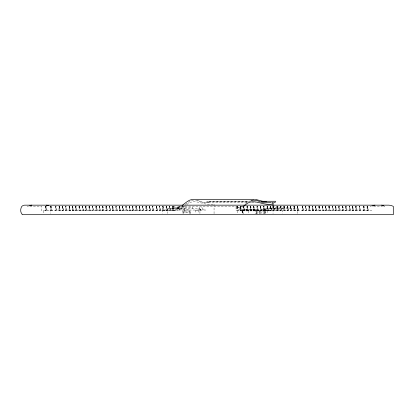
<?xml version="1.0" encoding="UTF-8"?>
<svg xmlns="http://www.w3.org/2000/svg" width="414" height="414" viewBox="0 0 414 414"><rect width="100%" height="100%" fill="white"/><g stroke="black" fill="none" stroke-linecap="round" stroke-linejoin="round"><path stroke-width="0.31" stroke-dasharray="2.07 1.55" d="M177.078 207.259L178.527 207.424L177.803 208.744L177.078 208.63L177.078 207.259L176.369 207.259L178.527 207.424A13.558 10.521 -90 0 0 183.443 205.996M46.942 210.804L45.721 206.182L46.026 206.188L47.212 210.804M51.983 210.804L50.839 206.363L49.67 205.908M56.925 210.804L55.704 206.182L56.009 206.188L57.189 210.804M60.258 210.804L59.047 206.353L59.342 206.188L59.036 206.182L58.974 210.804M63.59 210.804L62.369 206.182L62.674 206.188L63.859 210.804M66.923 210.804L65.702 206.182L66.007 206.188L67.192 210.804M70.256 210.804L69.045 206.353L69.293 206.182L68.972 210.804M73.594 210.804L72.367 206.182L72.678 206.188L72.595 210.804M76.926 210.804L75.705 206.182L76.01 206.188L77.19 210.804M79.095 206.389L80.259 210.804M83.592 210.804L82.381 206.353L82.676 206.188L82.37 206.353M86.924 210.804L85.703 206.182L86.008 206.188L87.194 210.804M90.262 210.804L89.046 206.353L89.346 206.188L89.036 206.353M93.595 210.804L92.369 206.182L92.679 206.188L93.859 210.804M97.15 210.804L95.929 206.182L96.234 206.188L97.419 210.804M100.483 210.804L99.324 206.389C99.805 205.318 98.708 210.022 99.2 210.804M103.821 210.804L102.76 206.343L102.822 210.804M107.154 210.804L105.927 206.182L106.238 206.188L107.417 210.804M110.486 210.804L109.265 206.182L109.57 206.188L110.75 210.804M113.819 210.804L112.608 206.353L112.903 206.188L112.598 206.182L112.536 210.804M117.126 210.804L115.904 206.182L116.21 206.188L117.395 210.804M120.458 210.804L119.248 206.353L119.496 206.182L119.175 210.804M123.796 210.804L122.57 206.182L122.88 206.188L124.06 210.804M127.129 210.804L125.918 206.353L126.213 206.188L125.903 206.353M129.297 206.389L130.462 210.804M133.794 210.804L132.583 206.353L132.858 206.343L134.064 210.804M137.127 210.804L135.906 206.182L136.211 206.188L137.396 210.804M140.46 210.804L139.249 206.353L139.497 206.182L139.176 210.804M143.798 210.804L142.571 206.182L142.882 206.188L144.062 210.804M147.13 210.804L145.904 206.182L146.214 206.188L147.394 210.804M150.463 210.804L149.242 206.182L149.547 206.188L150.727 210.804M153.796 210.804L152.575 206.182L152.88 206.188L154.065 210.804M157.356 210.804L156.13 206.182L156.44 206.188L157.62 210.804M160.689 210.804L159.468 206.182L159.773 206.188L160.953 210.804M164.022 210.804L162.811 206.353L163.106 206.188L162.8 206.182L162.738 210.804M167.354 210.804L166.133 206.182L166.438 206.188L167.623 210.804M170.687 210.804L169.466 206.182L169.771 206.188L170.956 210.804M174.025 210.804L172.809 206.353L173.057 206.182L172.742 210.804M241.559 210.804L240.348 206.353L240.591 206.182L240.275 210.804M244.891 210.804L243.67 206.182L243.975 206.188L245.155 210.804M243.054 213.593L242.133 210.245L242.428 210.074M248.224 210.804L247.013 206.353L247.308 206.188L247.003 206.353M250.392 206.389L251.557 210.804M254.889 210.804L253.73 206.389C254.212 205.318 253.114 210.022 253.606 210.804M258.227 210.804L257.001 206.182L257.311 206.188L258.491 210.804M261.56 210.804L260.349 206.353L260.592 206.182L260.277 210.804M264.893 210.804L263.671 206.182L263.977 206.188L263.894 210.804M268.225 210.804L267.004 206.182L267.309 206.188L268.495 210.804M271.558 210.804L270.337 206.182L270.642 206.188L271.827 210.804M274.891 210.804L273.67 206.182L273.98 206.188L275.16 210.804M278.229 210.804L277.002 206.182L277.313 206.188L278.493 210.804M281.784 210.804L280.563 206.182L280.868 206.188L282.053 210.804M285.117 210.804L283.906 206.353L284.201 206.188L283.895 206.182L283.833 210.804M288.454 210.804L287.228 206.182L287.539 206.188L288.718 210.804M291.787 210.804L290.561 206.182L290.871 206.188L292.051 210.804M295.12 210.804L293.909 206.353L294.152 206.182L293.836 210.804M298.453 210.804L297.231 206.182L297.537 206.188L298.717 210.804M303.452 210.804L302.23 206.182L302.536 206.188L303.721 210.804M306.784 210.804L305.563 206.182L305.874 206.188L307.053 210.804M310.122 210.804L308.911 206.353L309.154 206.182L308.839 210.804M313.455 210.804L312.228 206.182L312.539 206.188L312.456 210.804M316.788 210.804L315.566 206.182L315.872 206.188L317.052 210.804M318.956 206.389L320.12 210.804M323.453 210.804L322.242 206.353L322.537 206.188L322.232 206.353M326.786 210.804L325.564 206.182L325.875 206.188L327.055 210.804M330.124 210.804L328.913 206.353L329.208 206.188L328.897 206.353M333.456 210.804L332.235 206.182L332.54 206.188L333.72 210.804M336.789 210.804L335.578 206.353L335.821 206.182L335.506 210.804M340.122 210.804L338.9 206.182L339.206 206.188L340.391 210.804M343.682 210.804L342.621 206.343L342.683 210.804M347.015 210.804L345.793 206.182L346.099 206.188L347.279 210.804M350.347 210.804L349.126 206.182L349.432 206.188L350.611 210.804M353.68 210.804L352.469 206.353L352.764 206.188L352.459 206.182L352.397 210.804M357.013 210.804L355.792 206.182L356.097 206.188L357.282 210.804M360.351 210.804L359.124 206.182L359.435 206.188L360.615 210.804M364.9 210.804L363.839 206.343L363.901 210.804M368.232 210.804L367.011 206.182L367.316 206.188L368.501 210.804M185.281 205.861L183.443 207.367L180.695 208.563L179.257 208.78L178.527 207.424M244.26 205.861C242.19 208.035 239.044 209.277 236.058 208.63M186.73 204.682C194.947 197.09 204.764 207 214.059 203.812L214.059 214.695M185.281 204.49L186.73 203.31A19.163 14.873 -90 0 1 193.85 200.247M243.246 205.996L239.778 207.331L236.058 207.259L236.058 210.804L371.927 210.804M371.948 205.696L370.509 206.353L373.03 206.353M45.731 206.353L45.783 206.389M50.87 206.395L51.067 206.188L50.756 206.182L50.767 213.412M55.761 206.389L55.864 210.804M59.145 206.395L60.522 210.804M62.519 206.353L62.307 210.804M65.64 210.804L65.81 206.395M69.097 206.389L70.525 210.804M75.715 206.353L75.99 206.343L75.643 206.353L75.643 210.804M83.861 210.804L82.427 206.389M85.714 206.353L85.765 206.389M89.098 206.389L90.526 210.804M95.939 206.353L95.986 206.389M99.324 206.389L100.752 210.804M105.989 206.389L105.87 210.804M109.415 206.353L109.203 210.804M112.706 206.395L114.088 210.804M119.299 206.389L120.728 210.804M122.585 206.353L122.632 206.389M127.393 210.804L125.965 206.389M135.916 206.353L135.963 206.389M139.301 206.389L140.729 210.804M145.966 206.389L145.847 210.804M149.392 206.353L149.18 210.804M152.512 210.804L152.683 206.395M156.244 206.395L156.073 210.804M159.406 210.804L159.406 206.353L159.773 206.343L159.478 206.353M162.909 206.395L164.286 210.804M166.143 206.353L166.418 206.343L166.071 206.353L166.071 210.804M172.861 206.389L174.289 210.804M240.394 206.389L241.823 210.804M243.68 206.353L243.727 206.389M247.06 206.389L248.488 210.804M242.133 210.245L242.18 210.281M253.73 206.389L255.159 210.804M260.396 206.389L261.824 210.804M267.113 206.395L266.942 210.804M270.487 206.353L270.275 210.804M273.607 210.804L273.778 206.395M277.018 206.353L277.287 206.343L276.945 206.353L276.945 210.804M280.573 206.353L280.847 206.343L280.501 206.353L280.501 210.804M284.004 206.395L285.386 210.804M287.238 206.353L287.513 206.343L287.171 206.353L287.171 210.804M293.956 206.389L295.384 210.804M297.242 206.353L297.288 206.389M302.241 206.353L302.515 206.343L302.168 206.353L302.168 210.804M305.672 206.395L305.501 210.804M308.958 206.389L310.386 210.804M315.577 206.353L315.851 206.343L315.504 206.353L315.504 210.804M322.289 206.389L323.722 210.804M325.575 206.353L325.627 206.389M328.959 206.389L330.388 210.804M332.245 206.353L332.292 206.389M335.625 206.389L337.053 210.804M338.957 206.389L339.123 210.804M345.85 206.389L345.731 210.804M349.064 210.804L349.276 206.353M352.568 206.395L353.949 210.804M355.802 206.353L356.076 206.343L355.729 206.353L355.729 210.804M359.067 210.804L359.238 206.395M367.12 206.395L366.949 210.804M28.468 205.908L27.371 206.353L41.798 206.353L41.798 210.804L177.906 210.804L177.906 209.22M181.389 205.815L177.813 206.524L238.329 206.524L236.88 206.353L236.88 207.259L236.058 207.259M50.767 206.353L51.041 206.343L52.247 210.804M65.986 206.343L65.712 206.353M105.943 206.353L106.217 206.343M145.919 206.353L146.194 206.343M152.859 206.343L152.585 206.353M156.145 206.353L156.42 206.343M267.014 206.353L267.289 206.343M273.954 206.343L273.68 206.353M305.573 206.353L305.848 206.343M345.804 206.353L346.078 206.343M359.409 206.343L359.135 206.353M367.021 206.353L367.296 206.343M183.123 210.835L182.776 211L182.776 211.968L190.559 211.968L190.559 211L183.123 210.835L183.469 211L183.469 211.968M190.217 210.835L189.871 211L189.871 211.968M72.481 206.395L73.858 210.804M116.013 206.395L115.915 206.353M169.574 206.395L169.476 206.353M290.675 206.395L290.576 206.353M312.342 206.395L312.244 206.353M190.564 213.738L190.393 212.589L183.123 212.568L182.776 212.646L182.776 213.738M190.217 212.568L189.871 212.646L189.871 213.738M62.379 206.353L62.535 210.804M72.383 206.353L72.657 206.343L72.31 206.353L72.31 210.804M92.384 206.353L92.431 206.389M142.587 206.353L142.726 206.353M149.252 206.353L149.402 210.804M257.016 206.353L257.063 206.389M263.682 206.353L263.821 206.353M270.347 206.353L270.502 210.804M338.911 206.353L339.066 210.804M349.137 206.353L349.349 210.804M208.48 201.882L214.959 201.271L249.078 201.271M208.48 202.782L214.059 202.441L246.754 202.441M247.96 201.856L206.715 201.866L247.914 201.866M251.883 202.441L255.728 202.441M46.026 206.343L45.659 206.353L45.659 210.804M50.699 206.353L51.067 206.343M56.009 206.343L55.642 206.353L55.642 210.804M58.974 206.353L59.342 206.343M68.972 206.353L69.345 206.343M78.976 206.353L79.343 206.343L80.523 210.804M82.676 206.343L82.308 206.353L82.308 210.804M86.008 206.343L85.641 206.353L85.641 210.804M89.346 206.343L88.979 206.353L88.979 210.804M92.679 206.343L92.312 206.353L92.312 210.804M96.234 206.343L95.867 206.353L95.867 210.804M99.2 206.353L99.572 206.343M102.537 206.353L102.905 206.343L104.085 210.804M112.536 206.353L112.903 206.343M116.21 206.343L115.842 206.353L115.842 210.804M119.175 206.353L119.548 206.343M122.88 206.343L122.513 206.353L122.513 210.804M126.213 206.343L125.846 206.353L125.846 210.804M129.178 206.353L129.546 206.343L130.726 210.804M136.211 206.343L135.844 206.353L135.844 210.804M139.176 206.353L139.549 206.343M142.882 206.343L142.514 206.353L142.514 210.804M162.738 206.353L163.106 206.343M169.771 206.343L169.404 206.353L169.404 210.804M172.742 206.353L173.109 206.343M236.943 206.353L237.31 206.343L238.376 210.824L237.113 206.395M240.275 206.353L240.643 206.343M243.975 206.343L243.608 206.353L243.608 210.804M247.308 206.343L246.941 206.353L246.941 210.804M250.273 206.353L250.641 206.343L251.826 210.804M253.606 206.353L253.973 206.343M257.311 206.343L256.944 206.353L256.944 210.804M260.277 206.353L260.644 206.343M283.833 206.353L284.201 206.343M290.871 206.343L290.504 206.353L290.504 210.804M293.836 206.353L294.204 206.343M297.537 206.343L297.169 206.353L297.169 210.804M308.839 206.353L309.206 206.343M318.837 206.353L319.204 206.343L320.389 210.804M322.537 206.343L322.17 206.353L322.17 210.804M325.875 206.343L325.502 206.353L325.502 210.804M329.208 206.343L328.84 206.353L328.84 210.804M332.54 206.343L332.173 206.353L332.173 210.804M335.506 206.353L335.873 206.343M339.206 206.343L338.838 206.353L338.838 210.804M342.399 206.353L342.766 206.343L343.946 210.804M352.397 206.353L352.764 206.343M363.616 206.353L363.984 206.343L365.164 210.804M373.661 206.353L382.495 206.353M172.995 206.664L175.919 206.664L175.919 207.176M204.164 209.111L197.866 209.111L197.866 210.033M181.032 209.22L174.542 209.22L174.542 210.033M188.712 209.22L181.58 209.22L181.58 210.033M238.894 209.396L257.446 209.65L244.177 209.66L244.177 209.396M261.218 209.396L266.337 209.396L266.337 210.033M205.861 210.033L162.164 210.033L162.164 213.531M242.438 210.033L282.477 210.033L282.477 213.531M243.313 213.577L242.428 210.214L242.061 210.245L242.061 213.427M195.563 210.431L201.877 210.431M264.903 210.54L271.361 210.54M256.126 210.643L265.105 210.643M242.387 210.892L259.599 210.892L259.599 213.427M256.126 212.377L265.11 212.377M255.692 213.345L256.566 213.345M207.404 202.756L209.194 202.782M363.735 206.389L363.839 210.804M342.518 206.389L342.621 210.804M263.728 206.389L263.832 210.804M142.633 206.389L142.799 210.804M132.63 206.389L132.511 210.804M102.656 206.389L102.76 210.804M183.123 212.568L183.469 212.646L183.469 213.738M257.156 206.353L257.229 210.804M195.662 200.304L202.596 202.322L208.118 202.756A33.192 25.756 90 0 1 202.627 202.161L201.954 201.98A33.192 25.756 90 0 1 199.952 201.302A27.836 21.6 -90 0 0 196.376 200.304M237.217 206.332L237.165 210.804M251.36 210.892L251.479 210.043M313.719 210.804L312.539 206.322L312.172 206.353L312.172 210.804M265.157 210.804L263.977 206.322L263.609 206.353L263.609 210.804M367.234 206.353L367.234 210.804M367.177 206.353L367.177 210.804M363.984 206.343L363.678 206.182L363.616 210.804M359.29 206.353L359.352 210.804M356.019 206.353L356.019 210.804M355.957 206.353L355.957 210.804M352.681 206.353L352.681 210.804M352.624 206.353L352.624 210.804M346.016 206.353L346.016 210.804M345.954 206.353L345.954 210.804M342.766 206.343L342.456 206.182L342.399 210.804M335.79 206.353L335.79 210.804M335.728 206.353L335.728 210.804M332.458 206.353L332.395 210.804M329.125 206.353L329.125 210.804M329.063 206.353L329.063 210.804M325.792 206.353L325.792 210.804M325.73 206.353L325.73 210.804M322.459 206.353L322.397 210.804M319.204 206.343L318.899 206.182L318.837 210.804M319.122 206.353L319.122 210.804M319.065 206.353L319.065 210.804M315.789 206.353L315.789 210.804M315.727 206.353L315.727 210.804M312.394 206.353L312.394 210.804M309.123 206.353L309.123 210.804M309.061 206.353L309.061 210.804M305.791 206.353L305.729 210.804M302.453 206.353L302.453 210.804M302.396 206.353L302.396 210.804M297.687 213.52L297.687 208.822L265.431 208.822L265.431 213.52M297.454 206.353L297.454 210.804M297.392 206.353L297.392 210.804M294.121 206.353L294.121 210.804M294.059 206.353L294.059 210.804M290.726 206.353L290.788 210.804M290.323 208.822L290.323 207.176L270.006 207.176L270.006 208.47M287.456 206.353L287.456 210.804M287.394 206.353L287.394 210.804M284.123 206.353L284.123 210.804M284.061 206.353L284.061 210.804M282.783 208.822L282.783 208.47L269.053 208.47L269.053 208.822M282.032 208.47L282.032 208.822M281.592 207.176L281.592 206.664L278.726 206.664L278.726 207.176M280.785 206.353L280.728 210.804M277.991 207.176L277.991 206.664L275.269 206.664L275.269 207.176M277.308 210.033L277.308 208.573L265.891 208.573L265.891 210.033M277.23 206.353L277.23 210.804M277.168 206.353L277.168 210.804M273.835 206.353L273.897 210.804M273.675 207.176L273.675 206.664L270.751 206.664L270.751 207.176M273.038 205.732L273.038 213.531M270.559 206.353L270.559 210.804M268.846 210.033L268.846 210.54M267.361 210.54L267.361 213.51M267.227 206.353L267.227 210.804M267.165 206.353L267.165 210.804M265.302 210.033L265.302 213.531M264.903 209.396L264.903 208.749L262.828 208.749L262.828 209.396M264.67 213.546L264.67 212.449A2.163 1.677 -90 0 1 265.545 212.449L265.545 213.546L255.692 213.546L255.692 212.449A2.163 1.677 -90 0 1 256.566 212.449L256.566 213.546M264.67 211.777L264.67 210.804A1.061 0.823 -90 0 1 265.545 210.804L265.545 211.777L255.692 211.777L255.661 209.65M264.06 209.396L264.06 210.033M260.561 206.353L260.561 210.804M260.499 206.353L260.499 210.804M259.925 210.033L259.925 213.546M257.798 210.043L257.798 210.892M256.566 211.777L256.566 210.804A1.061 0.823 -90 0 0 255.692 210.804M253.896 206.353L253.896 210.804M253.834 206.353L253.834 210.804M251.251 209.396L251.251 210.033M250.641 206.343L250.335 206.182L250.273 210.804M250.558 206.353L250.558 210.804M250.501 206.353L250.501 210.804M248.576 210.892L248.576 213.427M247.225 206.353L247.163 210.804M246.045 209.396L246.066 210.892M243.893 206.353L243.893 210.804M243.83 206.353L243.83 210.804M242.5 209.396L242.428 210.234M242.438 210.892L242.438 213.427M242.345 210.245L242.387 213.427M242.288 210.245L242.288 213.427M240.56 206.353L240.56 210.804M240.498 206.353L240.498 210.804M237.476 210.804L237.476 213.583M237.31 206.343L236.999 206.353M202.239 209.111L202.239 207.849L199.082 207.849L199.082 209.111M200.671 209.111L200.671 210.033M200.402 209.111L200.402 210.033M200.19 209.111L200.19 210.033M199.931 213.52L199.931 208.822L167.675 208.822L167.675 213.52M198.715 210.033L198.715 213.479M195.563 210.033L195.563 213.479M192.562 208.822L192.562 207.176L172.25 207.176L172.25 208.47M185.027 208.822L185.027 208.47L171.292 208.47L171.292 208.822M184.716 210.033L184.716 213.531M184.271 208.47L184.271 208.822M184.152 209.22L184.152 210.033M183.832 207.176L183.832 206.664L180.965 206.664L180.965 207.176M180.23 207.176L180.23 206.664L177.508 206.664L177.508 207.176M179.552 210.033L179.552 208.573L168.131 208.573L168.131 210.033M173.921 210.033L173.921 210.804M173.026 206.353L173.026 210.804M172.964 206.353L172.964 210.804M169.631 206.353L169.693 210.804M166.356 206.353L166.356 210.804M166.299 206.353L166.299 210.804M163.023 206.353L163.023 210.804M162.961 206.353L162.961 210.804M159.628 206.353L159.69 210.804M156.357 206.353L156.357 210.804M156.295 206.353L156.295 210.804M152.74 206.353L152.797 210.804M149.464 206.353L149.464 210.804M146.132 206.353L146.132 210.804M146.07 206.353L146.07 210.804M139.466 206.353L139.466 210.804M139.404 206.353L139.404 210.804M136.134 206.353L136.134 210.804M136.071 206.353L136.071 210.804M132.796 210.804L132.878 206.188L132.573 206.353M132.739 206.353L132.739 210.804M129.546 206.343L129.24 206.182L129.178 210.804M129.463 206.353L129.463 210.804M129.401 206.353L129.401 210.804M126.068 206.353L126.13 210.804M122.798 206.353L122.798 210.804M122.735 206.353L122.735 210.804M119.465 206.353L119.465 210.804M119.403 206.353L119.403 210.804M116.07 206.353L116.127 210.804M112.82 206.353L112.82 210.804M112.763 206.353L112.763 210.804M109.487 206.353L109.425 210.804M106.155 206.353L106.155 210.804M106.093 206.353L106.093 210.804M102.905 206.343L102.594 206.182L102.537 210.804M99.489 206.353L99.427 210.804M96.151 206.353L96.151 210.804M96.095 206.353L96.095 210.804M92.534 206.353L92.596 210.804M89.264 206.353L89.264 210.804M89.201 206.353L89.201 210.804M85.931 206.353L85.931 210.804M85.869 206.353L85.869 210.804M82.536 206.353L82.593 210.804M79.343 206.343L79.038 206.182L78.976 210.804M79.26 206.353L79.26 210.804M79.198 206.353L79.198 210.804M75.928 206.353L75.928 210.804M75.865 206.353L75.865 210.804M72.533 206.353L72.533 210.804M69.262 206.353L69.262 210.804M69.2 206.353L69.2 210.804M65.867 206.353L65.93 210.804M62.592 206.353L62.592 210.804M59.259 206.353L59.259 210.804M59.197 206.353L59.197 210.804M50.984 206.353L50.984 210.804M50.922 206.353L50.922 210.804M45.949 206.353L45.949 210.804M45.887 206.353L45.887 210.804M43.216 210.804L43.216 213.583M245.709 203.31A19.163 14.873 90 0 1 248.716 201.37M242.423 205.996A13.558 10.521 90 0 1 237.507 207.424M178.527 207.683L177.937 208.754L179.117 208.785L178.527 207.683"/><path stroke-width="0.62" d="M243.887 205.551L244.498 205.044M244.855 205.401C252.975 196.634 263.48 206.928 273.038 203.812M182.072 205.484C185.715 202.917 189.094 199.113 193.98 199.305L254.496 199.305M249.538 201.37L250.341 201.023M251.153 200.738L251.981 200.516M372.548 205.587L374.965 205.158M273.861 202.441L275.476 202.172L275.476 201.271L261.312 201.271M29.565 205.463L31.857 205.158M271.957 202.57L273.038 202.441L273.038 205.732M271.03 202.658L267.097 202.756A33.192 25.756 -90 0 1 261.607 202.161L260.934 201.98A33.192 25.756 90 0 1 258.931 201.302A27.836 21.6 90 0 0 255.355 200.304A19.163 14.873 90 0 0 251.986 200.35M22.082 214.695L393.3 214.695L393.3 206.353L391.121 205.463L388.844 205.158L24.576 205.158L23.101 205.479L21.787 206.384C20.389 208.728 20.136 212.077 22.082 214.193M266.538 201.851L263.107 201.416L255.34 199.325M46.28 205.158L48.573 205.463M381.594 205.158L383.069 205.463L384.389 206.353"/></g></svg>
